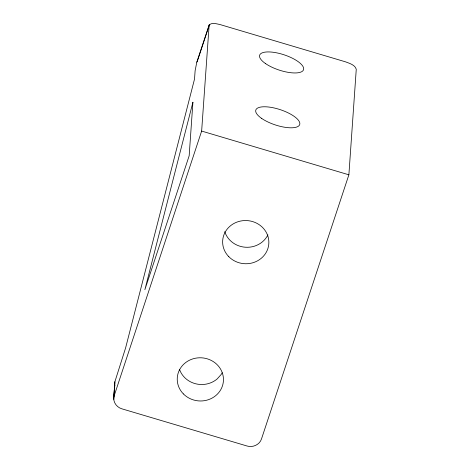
<?xml version="1.0" encoding="UTF-8"?>
<svg xmlns="http://www.w3.org/2000/svg" width="470" height="470" viewBox="0 0 470 470"><rect width="100%" height="100%" fill="white"/><g stroke="black" fill="none" stroke-linecap="round" stroke-linejoin="round"><path stroke-width="0.7" d="M113.734 398.02L114.886 381.734L125.608 347.912L194.539 78.989L195.115 70.764L196.807 62.146L209.156 24.969C212.064 22.149 216.876 23.935 220.354 24.646L345.509 61.834C349.398 63.338 354.944 64.766 356.266 69.225L348.881 174.811L261.479 438.992C259.616 444.785 252.696 447.804 247.032 446.001L121.877 408.818C117.195 407.502 113.499 402.972 113.734 398.02L114.886 381.734M113.781 399.43L113.981 396.533M114.081 395.082L114.439 390M114.592 387.826L114.762 383.338M113.893 396.615L201.642 131.065L209.156 24.969M197.318 61.265L209.473 24.528M196.807 62.146L197.194 61.5M201.642 131.065L348.881 174.811M114.792 384.924L114.944 385.964M267.906 234.883A23.118 21.596 4 0 1 245.281 247.226A23.118 21.596 4 0 1 224.748 231.663M222.175 372.751A23.118 21.596 4 0 1 221.07 374.59L217.216 378.896A23.118 21.596 4 0 1 179.575 369.573M192.912 102.26L189.169 155.782L144.872 289.685L192.912 102.26M261.731 118.463A23.118 8.025 18.3 0 0 298.938 125.754A23.118 8.025 18.3 0 0 272.594 107.642A23.118 8.025 18.3 0 0 261.731 118.463M265.568 63.614A23.118 8.025 18.3 0 0 302.774 70.905A23.118 8.025 18.3 0 0 276.43 52.793A23.118 8.025 18.3 0 0 265.568 63.614M183.406 393.925A23.118 21.596 4 0 0 222.433 385.94A23.118 21.596 4 0 0 195.203 358.269A23.118 21.596 4 0 0 183.406 393.925M228.808 256.691A23.118 21.596 4 0 0 267.835 248.706A23.118 21.596 4 0 0 240.605 221.035A23.118 21.596 4 0 0 228.808 256.691"/></g></svg>
